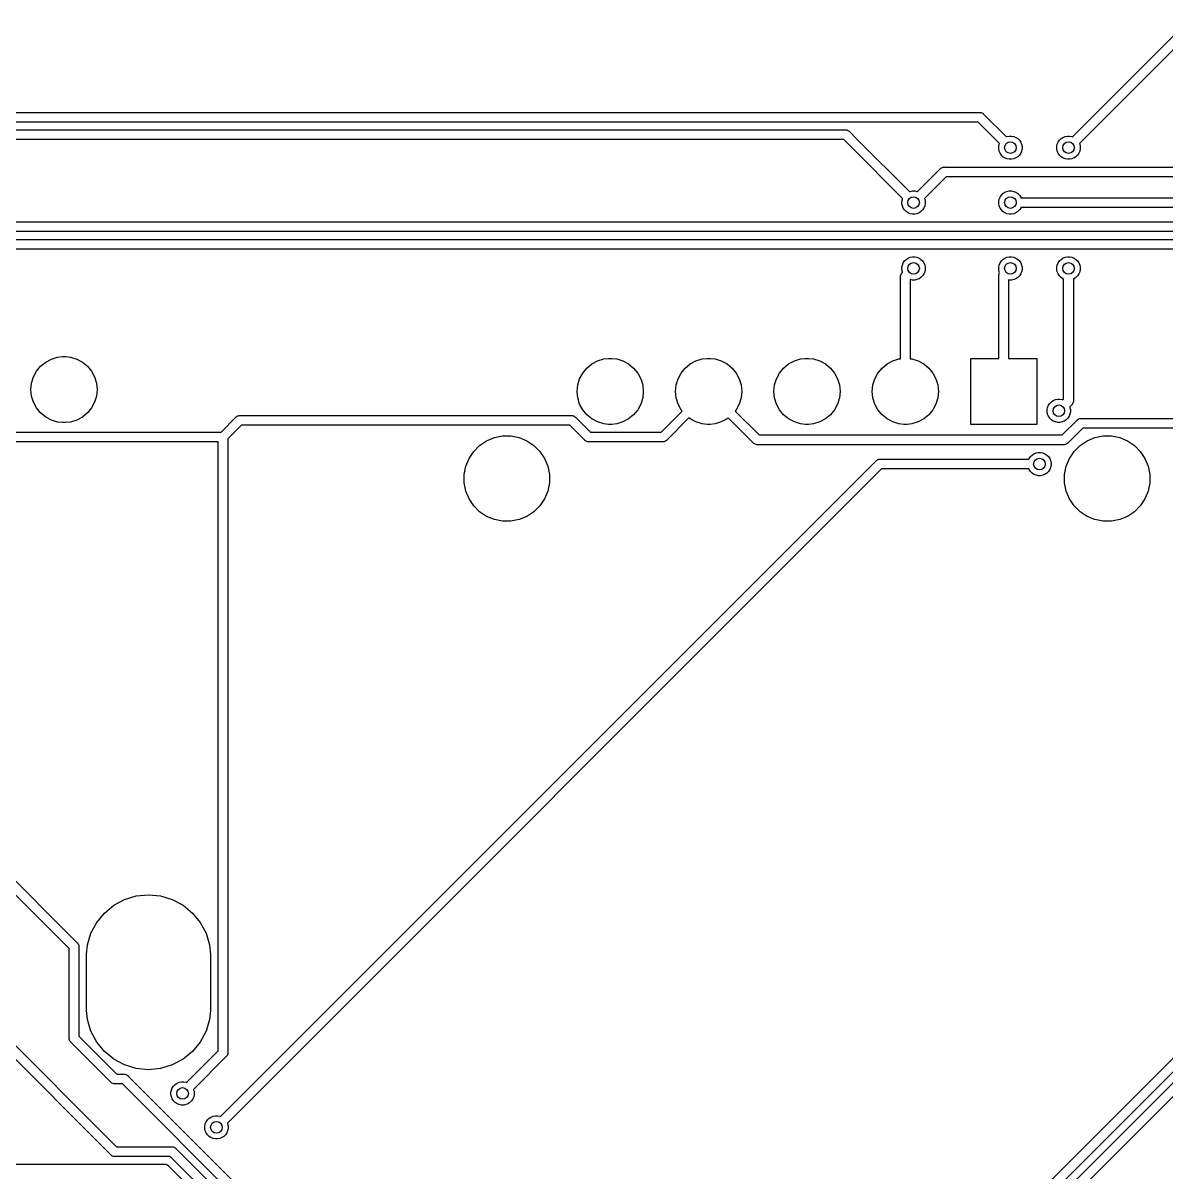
# Model space of a CAD drawing. Extents: x 0.8 to 4.31, y -4.31 to -0.81.
# Drawn here: x 1.762 to 2.924, y -1.975 to -0.807 of the extents above; entities that cross this region are included whole.
import ezdxf

# ---------------------------------------------------------------- set-up
doc = ezdxf.new("R2010")
doc.units = 0
doc.header["$MEASUREMENT"] = 0
doc.layers.add('BLACK', color=7, linetype='CONTINUOUS')

msp = doc.modelspace()

# ---------------------------------------------------------------- linework, layer by layer
at = {"layer": 'BLACK', "linetype": 'CONTINUOUS'}
for p, q in [((2.82892, -0.92231), (2.9445, -0.80673)), ((2.95019, -0.814961), (2.83588, -0.92927)), ((1.39161, -0.897638), (2.73468, -0.897638)), ((2.73468, -0.897638), (2.73492, -0.897614)), ((2.73492, -0.897614), (2.73516, -0.897638)), ((2.73516, -0.897638), (2.73516, -0.897638)), ((2.73516, -0.897638), (2.73588, -0.897709)), ((2.73588, -0.897709), (2.73681, -0.89799)), ((2.73681, -0.89799), (2.73767, -0.898447)), ((2.73767, -0.898447), (2.73842, -0.899062)), ((2.73842, -0.899062), (2.73857, -0.89925)), ((2.73857, -0.89925), (2.76163, -0.92231)), ((2.73288, -0.90748), (1.38981, -0.90748)), ((2.75467, -0.92927), (2.73288, -0.90748)), ((1.23655, -0.915355), (2.59818, -0.915355)), ((2.59818, -0.915355), (2.59843, -0.915331)), ((2.59843, -0.915331), (2.59867, -0.915355)), ((2.59867, -0.915355), (2.59867, -0.915355)), ((2.59867, -0.915355), (2.59939, -0.915426)), ((2.59939, -0.915426), (2.60032, -0.915707)), ((2.60032, -0.915707), (2.60117, -0.916164)), ((2.60117, -0.916164), (2.60192, -0.916779)), ((2.60192, -0.916779), (2.60208, -0.916967)), ((2.60208, -0.916967), (2.61015, -0.925037)), ((2.76163, -0.92231), (2.7623, -0.922031)), ((2.7623, -0.922031), (2.76458, -0.921577)), ((2.76458, -0.921577), (2.76691, -0.921577)), ((2.76691, -0.921577), (2.76919, -0.922031)), ((2.76919, -0.922031), (2.77134, -0.922921)), ((2.77134, -0.922921), (2.77328, -0.924214)), ((2.81727, -0.924214), (2.81921, -0.922921)), ((2.81921, -0.922921), (2.82136, -0.922031)), ((2.82136, -0.922031), (2.82364, -0.921577)), ((2.82364, -0.921577), (2.82597, -0.921577)), ((2.82597, -0.921577), (2.82825, -0.922031)), ((2.82825, -0.922031), (2.82892, -0.92231)), ((2.59639, -0.925197), (1.22671, -0.925197)), ((2.60319, -0.931997), (2.59639, -0.925197)), ((2.65624, -0.985055), (2.60319, -0.931997)), ((2.60319, -0.931997), (2.60319, -0.931997)), ((2.61015, -0.925037), (2.61015, -0.925038)), ((2.61015, -0.925038), (2.6632, -0.978095)), ((2.75394, -0.932225), (2.75439, -0.929943)), ((2.75394, -0.934551), (2.75394, -0.932225)), ((2.75439, -0.936833), (2.75394, -0.934551)), ((2.75439, -0.929943), (2.75467, -0.92927)), ((2.77328, -0.924214), (2.77492, -0.925859)), ((2.77492, -0.925859), (2.77621, -0.927794)), ((2.77621, -0.927794), (2.77711, -0.929943)), ((2.77711, -0.929943), (2.77756, -0.932225)), ((2.77756, -0.934551), (2.77711, -0.936833)), ((2.77756, -0.932225), (2.77756, -0.934551)), ((2.81299, -0.932225), (2.81345, -0.929943)), ((2.81299, -0.934551), (2.81299, -0.932225)), ((2.81345, -0.936833), (2.81299, -0.934551)), ((2.81345, -0.929943), (2.81434, -0.927794)), ((2.81434, -0.927794), (2.81563, -0.925859)), ((2.81563, -0.925859), (2.81727, -0.924214)), ((2.83588, -0.92927), (2.83616, -0.929943)), ((2.83616, -0.929943), (2.83661, -0.932225)), ((2.83661, -0.934551), (2.83616, -0.936833)), ((2.83661, -0.932225), (2.83661, -0.934551)), ((2.75528, -0.938983), (2.75439, -0.936833)), ((2.75657, -0.940917), (2.75528, -0.938983)), ((2.75822, -0.942562), (2.75657, -0.940917)), ((2.76015, -0.943855), (2.75822, -0.942562)), ((2.7623, -0.944745), (2.76015, -0.943855)), ((2.76458, -0.945199), (2.7623, -0.944745)), ((2.76691, -0.945199), (2.76458, -0.945199)), ((2.76919, -0.944745), (2.76691, -0.945199)), ((2.77134, -0.943855), (2.76919, -0.944745)), ((2.77328, -0.942562), (2.77134, -0.943855)), ((2.77492, -0.940917), (2.77328, -0.942562)), ((2.77621, -0.938983), (2.77492, -0.940917)), ((2.77711, -0.936833), (2.77621, -0.938983)), ((2.81434, -0.938983), (2.81345, -0.936833)), ((2.81563, -0.940917), (2.81434, -0.938983)), ((2.81727, -0.942562), (2.81563, -0.940917)), ((2.81921, -0.943855), (2.81727, -0.942562)), ((2.82136, -0.944745), (2.81921, -0.943855)), ((2.82364, -0.945199), (2.82136, -0.944745)), ((2.82597, -0.945199), (2.82364, -0.945199)), ((2.82825, -0.944745), (2.82597, -0.945199)), ((2.8304, -0.943855), (2.82825, -0.944745)), ((2.83233, -0.942562), (2.8304, -0.943855)), ((2.83398, -0.940917), (2.83233, -0.942562)), ((2.83527, -0.938983), (2.83398, -0.940917)), ((2.83616, -0.936833), (2.83527, -0.938983)), ((2.67144, -0.978095), (2.69485, -0.954685)), ((2.69485, -0.954685), (2.69501, -0.954498)), ((2.69501, -0.954498), (2.69519, -0.954344)), ((2.69519, -0.954344), (2.69575, -0.953883)), ((2.69519, -0.954344), (2.69519, -0.954344)), ((2.69575, -0.953883), (2.69661, -0.953426)), ((2.69661, -0.953426), (2.69662, -0.953423)), ((2.69662, -0.953423), (2.69754, -0.953144)), ((2.69754, -0.953144), (2.69826, -0.953073)), ((2.69826, -0.953073), (2.6985, -0.953049)), ((2.69826, -0.953073), (2.69826, -0.953073)), ((2.6985, -0.953049), (2.69874, -0.953073)), ((2.69874, -0.953073), (3.4646, -0.953073)), ((2.70054, -0.962916), (2.6784, -0.985055)), ((3.4646, -0.962916), (2.70054, -0.962916)), ((2.6632, -0.978095), (2.66388, -0.977816)), ((2.66388, -0.977816), (2.66616, -0.977362)), ((2.66616, -0.977362), (2.66849, -0.977362)), ((2.66849, -0.977362), (2.67077, -0.977816)), ((2.67077, -0.977816), (2.67144, -0.978095)), ((2.75657, -0.981644), (2.75822, -0.979999)), ((2.75822, -0.979999), (2.76015, -0.978706)), ((2.76015, -0.978706), (2.7623, -0.977816)), ((2.7623, -0.977816), (2.76458, -0.977362)), ((2.76458, -0.977362), (2.76691, -0.977362)), ((2.76691, -0.977362), (2.76919, -0.977816)), ((2.76919, -0.977816), (2.77134, -0.978706)), ((2.77134, -0.978706), (2.77328, -0.979999)), ((2.77328, -0.979999), (2.77492, -0.981644)), ((2.65551, -0.98801), (2.65597, -0.985728)), ((2.65551, -0.990336), (2.65551, -0.98801)), ((2.65597, -0.992618), (2.65551, -0.990336)), ((2.65597, -0.985728), (2.65624, -0.985055)), ((2.65686, -0.994768), (2.65597, -0.992618)), ((2.67868, -0.992618), (2.67779, -0.994768)), ((2.6784, -0.985055), (2.67868, -0.985728)), ((2.67868, -0.985728), (2.67913, -0.98801)), ((2.67913, -0.990336), (2.67868, -0.992618)), ((2.67913, -0.98801), (2.67913, -0.990336)), ((2.75394, -0.98801), (2.75439, -0.985728)), ((2.75394, -0.990336), (2.75394, -0.98801)), ((2.75439, -0.992618), (2.75394, -0.990336)), ((2.75439, -0.985728), (2.75528, -0.983579)), ((2.75528, -0.994768), (2.75439, -0.992618)), ((2.75528, -0.983579), (2.75657, -0.981644)), ((2.77492, -0.981644), (2.77621, -0.983579)), ((2.77621, -0.983579), (2.77649, -0.984252)), ((2.77649, -0.984252), (3.44136, -0.984252)), ((2.65815, -0.996702), (2.65686, -0.994768)), ((2.65979, -0.998347), (2.65815, -0.996702)), ((2.66173, -0.99964), (2.65979, -0.998347)), ((2.66388, -1.00053), (2.66173, -0.99964)), ((2.66616, -1.00098), (2.66388, -1.00053)), ((2.66849, -1.00098), (2.66616, -1.00098)), ((2.67077, -1.00053), (2.66849, -1.00098)), ((2.67292, -0.99964), (2.67077, -1.00053)), ((2.67485, -0.998347), (2.67292, -0.99964)), ((2.6765, -0.996702), (2.67485, -0.998347)), ((2.67779, -0.994768), (2.6765, -0.996702)), ((2.75657, -0.996702), (2.75528, -0.994768)), ((2.75822, -0.998347), (2.75657, -0.996702)), ((2.76015, -0.99964), (2.75822, -0.998347)), ((2.7623, -1.00053), (2.76015, -0.99964)), ((2.76458, -1.00098), (2.7623, -1.00053)), ((2.76691, -1.00098), (2.76458, -1.00098)), ((2.76919, -1.00053), (2.76691, -1.00098)), ((2.77134, -0.99964), (2.76919, -1.00053)), ((2.77328, -0.998347), (2.77134, -0.99964)), ((2.77492, -0.996702), (2.77328, -0.998347)), ((2.77621, -0.994768), (2.77492, -0.996702)), ((2.77649, -0.994094), (2.77621, -0.994768)), ((3.44626, -0.994094), (2.77649, -0.994094)), ((1.16346, -1.00886), (3.2264, -1.00886)), ((3.2246, -1.0187), (1.16166, -1.0187)), ((1.17347, -1.02658), (3.21906, -1.02658)), ((3.21726, -1.03642), (1.17527, -1.03642)), ((2.65597, -1.05266), (2.65686, -1.05051)), ((2.65686, -1.05051), (2.65815, -1.04857)), ((2.65815, -1.04857), (2.65979, -1.04693)), ((2.65979, -1.04693), (2.66173, -1.04564)), ((2.66173, -1.04564), (2.66388, -1.04475)), ((2.66388, -1.04475), (2.66616, -1.04429)), ((2.66616, -1.04429), (2.66849, -1.04429)), ((2.66849, -1.04429), (2.67077, -1.04475)), ((2.67077, -1.04475), (2.67292, -1.04564)), ((2.67292, -1.04564), (2.67485, -1.04693)), ((2.67485, -1.04693), (2.6765, -1.04857)), ((2.6765, -1.04857), (2.67779, -1.05051)), ((2.67779, -1.05051), (2.67868, -1.05266)), ((2.75439, -1.05266), (2.75528, -1.05051)), ((2.75528, -1.05051), (2.75657, -1.04857)), ((2.75657, -1.04857), (2.75822, -1.04693)), ((2.75822, -1.04693), (2.76015, -1.04564)), ((2.76015, -1.04564), (2.7623, -1.04475)), ((2.7623, -1.04475), (2.76458, -1.04429)), ((2.76458, -1.04429), (2.76691, -1.04429)), ((2.76691, -1.04429), (2.76919, -1.04475)), ((2.76919, -1.04475), (2.77134, -1.04564)), ((2.77134, -1.04564), (2.77328, -1.04693)), ((2.77328, -1.04693), (2.77492, -1.04857)), ((2.77492, -1.04857), (2.77621, -1.05051)), ((2.77621, -1.05051), (2.77711, -1.05266)), ((2.81345, -1.05266), (2.81434, -1.05051)), ((2.81434, -1.05051), (2.81563, -1.04857)), ((2.81563, -1.04857), (2.81727, -1.04693)), ((2.81727, -1.04693), (2.81921, -1.04564)), ((2.81921, -1.04564), (2.82136, -1.04475)), ((2.82136, -1.04475), (2.82364, -1.04429)), ((2.82364, -1.04429), (2.82597, -1.04429)), ((2.82597, -1.04429), (2.82825, -1.04475)), ((2.82825, -1.04475), (2.8304, -1.04564)), ((2.8304, -1.04564), (2.83233, -1.04693)), ((2.83233, -1.04693), (2.83398, -1.04857)), ((2.83398, -1.04857), (2.83527, -1.05051)), ((2.83527, -1.05051), (2.83616, -1.05266)), ((2.65411, -1.06437), (2.65421, -1.06341)), ((2.65421, -1.06341), (2.65449, -1.06248)), ((2.65449, -1.06248), (2.65494, -1.06162)), ((2.65494, -1.06162), (2.6554, -1.06106)), ((2.6554, -1.06106), (2.65556, -1.06087)), ((2.6554, -1.06106), (2.6554, -1.06106)), ((2.65551, -1.05494), (2.65597, -1.05266)), ((2.65551, -1.05727), (2.65551, -1.05494)), ((2.65597, -1.05955), (2.65551, -1.05727)), ((2.65556, -1.06087), (2.65575, -1.06072)), ((2.65575, -1.06072), (2.65624, -1.06022)), ((2.65624, -1.06022), (2.65597, -1.05955)), ((2.67779, -1.0617), (2.6765, -1.06363)), ((2.67868, -1.05955), (2.67779, -1.0617)), ((2.67868, -1.05266), (2.67913, -1.05494)), ((2.67913, -1.05727), (2.67868, -1.05955)), ((2.67913, -1.05494), (2.67913, -1.05727)), ((2.75394, -1.05494), (2.75439, -1.05266)), ((2.75394, -1.05727), (2.75394, -1.05494)), ((2.75439, -1.05955), (2.75394, -1.05727)), ((2.75411, -1.0628), (2.75421, -1.06183)), ((2.75413, -1.06304), (2.75411, -1.0628)), ((2.75413, -1.14764), (2.75413, -1.06304)), ((2.75421, -1.06183), (2.75449, -1.0609)), ((2.75475, -1.06041), (2.75439, -1.05955)), ((2.75449, -1.0609), (2.75475, -1.06041)), ((2.77621, -1.0617), (2.77492, -1.06363)), ((2.77711, -1.05955), (2.77621, -1.0617)), ((2.77711, -1.05266), (2.77756, -1.05494)), ((2.77756, -1.05727), (2.77711, -1.05955)), ((2.77756, -1.05494), (2.77756, -1.05727)), ((2.81299, -1.05494), (2.81345, -1.05266)), ((2.81299, -1.05727), (2.81299, -1.05494)), ((2.81345, -1.05955), (2.81299, -1.05727)), ((2.81434, -1.0617), (2.81345, -1.05955)), ((2.81563, -1.06363), (2.81434, -1.0617)), ((2.83527, -1.0617), (2.83398, -1.06363)), ((2.83616, -1.05955), (2.83527, -1.0617)), ((2.83616, -1.05266), (2.83661, -1.05494)), ((2.83661, -1.05727), (2.83616, -1.05955)), ((2.83661, -1.05494), (2.83661, -1.05727)), ((2.65413, -1.06461), (2.65411, -1.06437)), ((2.65413, -1.14796), (2.65413, -1.06461)), ((2.66616, -1.06791), (2.66398, -1.06748)), ((2.66398, -1.06748), (2.66398, -1.14796)), ((2.66849, -1.06791), (2.66616, -1.06791)), ((2.67077, -1.06746), (2.66849, -1.06791)), ((2.67292, -1.06657), (2.67077, -1.06746)), ((2.67485, -1.06528), (2.67292, -1.06657)), ((2.6765, -1.06363), (2.67485, -1.06528)), ((2.76458, -1.06791), (2.76398, -1.06779)), ((2.76398, -1.06779), (2.76398, -1.14764)), ((2.76691, -1.06791), (2.76458, -1.06791)), ((2.76919, -1.06746), (2.76691, -1.06791)), ((2.77134, -1.06657), (2.76919, -1.06746)), ((2.77328, -1.06528), (2.77134, -1.06657)), ((2.77492, -1.06363), (2.77328, -1.06528)), ((2.81727, -1.06528), (2.81563, -1.06363)), ((2.81921, -1.06657), (2.81727, -1.06528)), ((2.81988, -1.06685), (2.81921, -1.06657)), ((2.81988, -1.18891), (2.81988, -1.06685)), ((2.8304, -1.06657), (2.82972, -1.06685)), ((2.82972, -1.06685), (2.82972, -1.1907)), ((2.83233, -1.06528), (2.8304, -1.06657)), ((2.83398, -1.06363), (2.83233, -1.06528)), ((1.77601, -1.16055), (1.78019, -1.15546)), ((1.78019, -1.15546), (1.78529, -1.15128)), ((1.78529, -1.15128), (1.7911, -1.14817)), ((1.7911, -1.14817), (1.79741, -1.14626)), ((1.79741, -1.14626), (1.80232, -1.14577)), ((1.80232, -1.14577), (1.80561, -1.14577)), ((1.80561, -1.14577), (1.81053, -1.14626)), ((1.81053, -1.14626), (1.81684, -1.14817)), ((1.81684, -1.14817), (1.82265, -1.15128)), ((1.82265, -1.15128), (1.82775, -1.15546)), ((1.82775, -1.15546), (1.83193, -1.16055)), ((2.33528, -1.15732), (2.34037, -1.15314)), ((2.34037, -1.15314), (2.34619, -1.15004)), ((2.34619, -1.15004), (2.35249, -1.14812)), ((2.35249, -1.14812), (2.35741, -1.14764)), ((2.35741, -1.14764), (2.3607, -1.14764)), ((2.3607, -1.14764), (2.36562, -1.14812)), ((2.36562, -1.14812), (2.37192, -1.15004)), ((2.37192, -1.15004), (2.37774, -1.15314)), ((2.37774, -1.15314), (2.38283, -1.15732)), ((2.43528, -1.15732), (2.44037, -1.15314)), ((2.44037, -1.15314), (2.44619, -1.15004)), ((2.44619, -1.15004), (2.45249, -1.14812)), ((2.45249, -1.14812), (2.45741, -1.14764)), ((2.45741, -1.14764), (2.4607, -1.14764)), ((2.4607, -1.14764), (2.46562, -1.14812)), ((2.46562, -1.14812), (2.47192, -1.15004)), ((2.47192, -1.15004), (2.47774, -1.15314)), ((2.47774, -1.15314), (2.48283, -1.15732)), ((2.53528, -1.15732), (2.54037, -1.15314)), ((2.54037, -1.15314), (2.54619, -1.15004)), ((2.54619, -1.15004), (2.55249, -1.14812)), ((2.55249, -1.14812), (2.55741, -1.14764)), ((2.55741, -1.14764), (2.5607, -1.14764)), ((2.5607, -1.14764), (2.56562, -1.14812)), ((2.56562, -1.14812), (2.57192, -1.15004)), ((2.57192, -1.15004), (2.57774, -1.15314)), ((2.57774, -1.15314), (2.58283, -1.15732)), ((2.63528, -1.15732), (2.64037, -1.15314)), ((2.64037, -1.15314), (2.64619, -1.15004)), ((2.64619, -1.15004), (2.65249, -1.14812)), ((2.65249, -1.14812), (2.65413, -1.14796)), ((2.66398, -1.14796), (2.66562, -1.14812)), ((2.66562, -1.14812), (2.67192, -1.15004)), ((2.67192, -1.15004), (2.67774, -1.15314)), ((2.67774, -1.15314), (2.68283, -1.15732)), ((2.72559, -1.21457), (2.72559, -1.14764)), ((2.72559, -1.14764), (2.75413, -1.14764)), ((2.76398, -1.14764), (2.79252, -1.14764)), ((2.79252, -1.14764), (2.79252, -1.21457)), ((1.77099, -1.17268), (1.7729, -1.16637)), ((1.7729, -1.16637), (1.77601, -1.16055)), ((1.83193, -1.16055), (1.83504, -1.16637)), ((1.83504, -1.16637), (1.83695, -1.17268)), ((2.32607, -1.17454), (2.32799, -1.16823)), ((2.32799, -1.16823), (2.3311, -1.16242)), ((2.3311, -1.16242), (2.33528, -1.15732)), ((2.38283, -1.15732), (2.38701, -1.16242)), ((2.38701, -1.16242), (2.39012, -1.16823)), ((2.39012, -1.16823), (2.39204, -1.17454)), ((2.42607, -1.17454), (2.42799, -1.16823)), ((2.42799, -1.16823), (2.4311, -1.16242)), ((2.4311, -1.16242), (2.43528, -1.15732)), ((2.48283, -1.15732), (2.48701, -1.16242)), ((2.48701, -1.16242), (2.49012, -1.16823)), ((2.49012, -1.16823), (2.49204, -1.17454)), ((2.52607, -1.17454), (2.52799, -1.16823)), ((2.52799, -1.16823), (2.5311, -1.16242)), ((2.5311, -1.16242), (2.53528, -1.15732)), ((2.58283, -1.15732), (2.58701, -1.16242)), ((2.58701, -1.16242), (2.59012, -1.16823)), ((2.59012, -1.16823), (2.59204, -1.17454)), ((2.62607, -1.17454), (2.62799, -1.16823)), ((2.62799, -1.16823), (2.6311, -1.16242)), ((2.6311, -1.16242), (2.63528, -1.15732)), ((2.68283, -1.15732), (2.68701, -1.16242)), ((2.68701, -1.16242), (2.69012, -1.16823)), ((2.69012, -1.16823), (2.69204, -1.17454)), ((1.77034, -1.17924), (1.77099, -1.17268)), ((1.77099, -1.1858), (1.77034, -1.17924)), ((1.83695, -1.17268), (1.83759, -1.17924)), ((1.83759, -1.17924), (1.83695, -1.1858)), ((2.32543, -1.1811), (2.32607, -1.17454)), ((2.39204, -1.17454), (2.39268, -1.1811)), ((2.42543, -1.1811), (2.42607, -1.17454)), ((2.49204, -1.17454), (2.49268, -1.1811)), ((2.52543, -1.1811), (2.52607, -1.17454)), ((2.59204, -1.17454), (2.59268, -1.1811)), ((2.62543, -1.1811), (2.62607, -1.17454)), ((2.69204, -1.17454), (2.69268, -1.1811)), ((1.7729, -1.1921), (1.77099, -1.1858)), ((1.83695, -1.1858), (1.83504, -1.1921)), ((2.32607, -1.18766), (2.32543, -1.1811)), ((2.32799, -1.19397), (2.32607, -1.18766)), ((2.39204, -1.18766), (2.39012, -1.19397)), ((2.39268, -1.1811), (2.39204, -1.18766)), ((2.42607, -1.18766), (2.42543, -1.1811)), ((2.42799, -1.19397), (2.42607, -1.18766)), ((2.49204, -1.18766), (2.49012, -1.19397)), ((2.49268, -1.1811), (2.49204, -1.18766)), ((2.52607, -1.18766), (2.52543, -1.1811)), ((2.52799, -1.19397), (2.52607, -1.18766)), ((2.59204, -1.18766), (2.59012, -1.19397)), ((2.59268, -1.1811), (2.59204, -1.18766)), ((2.62607, -1.18766), (2.62543, -1.1811)), ((2.62799, -1.19397), (2.62607, -1.18766)), ((2.69204, -1.18766), (2.69012, -1.19397)), ((2.69268, -1.1811), (2.69204, -1.18766)), ((2.80579, -1.19326), (2.80743, -1.19161)), ((2.80743, -1.19161), (2.80937, -1.19032)), ((2.80937, -1.19032), (2.81152, -1.18943)), ((2.81152, -1.18943), (2.8138, -1.18898)), ((2.8138, -1.18898), (2.81612, -1.18898)), ((2.81612, -1.18898), (2.81841, -1.18943)), ((2.81841, -1.18943), (2.81908, -1.18971)), ((2.81908, -1.18971), (2.81988, -1.18891)), ((2.82965, -1.19191), (2.82937, -1.19284)), ((2.82972, -1.19119), (2.82965, -1.19191)), ((2.82972, -1.1907), (2.82975, -1.19094)), ((2.82975, -1.19094), (2.82972, -1.19119)), ((2.82972, -1.19119), (2.82972, -1.19119)), ((1.77601, -1.19792), (1.7729, -1.1921)), ((1.78019, -1.20301), (1.77601, -1.19792)), ((1.78529, -1.2072), (1.78019, -1.20301)), ((1.82775, -1.20301), (1.82265, -1.2072)), ((1.83193, -1.19792), (1.82775, -1.20301)), ((1.83504, -1.1921), (1.83193, -1.19792)), ((2.3311, -1.19978), (2.32799, -1.19397)), ((2.33528, -1.20488), (2.3311, -1.19978)), ((2.38701, -1.19978), (2.38283, -1.20488)), ((2.39012, -1.19397), (2.38701, -1.19978)), ((2.41076, -1.22244), (2.43214, -1.20106)), ((2.4311, -1.19978), (2.42799, -1.19397)), ((2.43214, -1.20106), (2.4311, -1.19978)), ((2.48701, -1.19978), (2.48597, -1.20106)), ((2.48597, -1.20106), (2.51031, -1.22539)), ((2.49012, -1.19397), (2.48701, -1.19978)), ((2.5311, -1.19978), (2.52799, -1.19397)), ((2.53528, -1.20488), (2.5311, -1.19978)), ((2.58701, -1.19978), (2.58283, -1.20488)), ((2.59012, -1.19397), (2.58701, -1.19978)), ((2.6311, -1.19978), (2.62799, -1.19397)), ((2.63528, -1.20488), (2.6311, -1.19978)), ((2.68701, -1.19978), (2.68283, -1.20488)), ((2.69012, -1.19397), (2.68701, -1.19978)), ((2.80315, -1.19962), (2.8036, -1.19734)), ((2.80315, -1.20195), (2.80315, -1.19962)), ((2.8036, -1.20423), (2.80315, -1.20195)), ((2.8036, -1.19734), (2.80449, -1.19519)), ((2.80449, -1.19519), (2.80579, -1.19326)), ((2.82811, -1.1946), (2.82604, -1.19667)), ((2.82604, -1.19667), (2.82632, -1.19734)), ((2.82632, -1.19734), (2.82677, -1.19962)), ((2.82677, -1.20195), (2.82632, -1.20423)), ((2.82677, -1.19962), (2.82677, -1.20195)), ((2.8283, -1.19444), (2.82811, -1.1946)), ((2.82845, -1.19425), (2.8283, -1.19444)), ((2.82891, -1.19369), (2.82845, -1.19425)), ((2.82845, -1.19425), (2.82845, -1.19425)), ((2.82894, -1.19365), (2.82891, -1.19369)), ((2.82937, -1.19284), (2.82894, -1.19365)), ((1.7911, -1.2103), (1.78529, -1.2072)), ((1.79741, -1.21222), (1.7911, -1.2103)), ((1.80232, -1.2127), (1.79741, -1.21222)), ((1.80561, -1.2127), (1.80232, -1.2127)), ((1.81053, -1.21222), (1.80561, -1.2127)), ((1.81684, -1.2103), (1.81053, -1.21222)), ((1.82265, -1.2072), (1.81684, -1.2103)), ((1.96351, -1.22244), (1.97863, -1.20732)), ((1.97863, -1.20732), (1.97879, -1.20713)), ((1.97879, -1.20713), (1.97897, -1.20698)), ((1.97897, -1.20698), (1.97954, -1.20652)), ((1.97897, -1.20698), (1.97897, -1.20698)), ((1.97954, -1.20652), (1.98039, -1.20606)), ((1.98039, -1.20606), (1.98132, -1.20578)), ((1.98132, -1.20578), (1.98204, -1.20571)), ((1.98204, -1.20571), (1.98228, -1.20568)), ((1.98204, -1.20571), (1.98204, -1.20571)), ((1.98228, -1.20568), (1.98252, -1.20571)), ((1.98252, -1.20571), (2.31988, -1.20571)), ((2.31988, -1.20571), (2.32012, -1.20568)), ((2.32012, -1.20568), (2.32036, -1.20571)), ((2.32036, -1.20571), (2.32036, -1.20571)), ((2.32036, -1.20571), (2.32108, -1.20578)), ((2.32108, -1.20578), (2.32201, -1.20606)), ((2.32201, -1.20606), (2.32287, -1.20652)), ((2.32287, -1.20652), (2.32361, -1.20713)), ((2.32361, -1.20713), (2.32377, -1.20732)), ((2.32377, -1.20732), (2.33889, -1.22244)), ((2.34037, -1.20906), (2.33528, -1.20488)), ((2.34619, -1.21217), (2.34037, -1.20906)), ((2.35249, -1.21408), (2.34619, -1.21217)), ((2.35741, -1.21457), (2.35249, -1.21408)), ((2.3607, -1.21457), (2.35741, -1.21457)), ((2.36562, -1.21408), (2.3607, -1.21457)), ((2.37192, -1.21217), (2.36562, -1.21408)), ((2.37774, -1.20906), (2.37192, -1.21217)), ((2.38283, -1.20488), (2.37774, -1.20906)), ((2.4391, -1.20802), (2.41645, -1.23067)), ((2.44037, -1.20906), (2.4391, -1.20802)), ((2.44619, -1.21217), (2.44037, -1.20906)), ((2.45249, -1.21408), (2.44619, -1.21217)), ((2.45741, -1.21457), (2.45249, -1.21408)), ((2.4607, -1.21457), (2.45741, -1.21457)), ((2.46562, -1.21408), (2.4607, -1.21457)), ((2.47192, -1.21217), (2.46562, -1.21408)), ((2.47774, -1.20906), (2.47192, -1.21217)), ((2.47901, -1.20802), (2.47774, -1.20906)), ((2.50462, -1.23362), (2.47901, -1.20802)), ((2.54037, -1.20906), (2.53528, -1.20488)), ((2.54619, -1.21217), (2.54037, -1.20906)), ((2.55249, -1.21408), (2.54619, -1.21217)), ((2.55741, -1.21457), (2.55249, -1.21408)), ((2.5607, -1.21457), (2.55741, -1.21457)), ((2.56562, -1.21408), (2.5607, -1.21457)), ((2.57192, -1.21217), (2.56562, -1.21408)), ((2.57774, -1.20906), (2.57192, -1.21217)), ((2.58283, -1.20488), (2.57774, -1.20906)), ((2.64037, -1.20906), (2.63528, -1.20488)), ((2.64619, -1.21217), (2.64037, -1.20906)), ((2.65249, -1.21408), (2.64619, -1.21217)), ((2.65741, -1.21457), (2.65249, -1.21408)), ((2.6607, -1.21457), (2.65741, -1.21457)), ((2.66562, -1.21408), (2.6607, -1.21457)), ((2.67192, -1.21217), (2.66562, -1.21408)), ((2.67774, -1.20906), (2.67192, -1.21217)), ((2.68283, -1.20488), (2.67774, -1.20906)), ((2.79252, -1.21457), (2.72559, -1.21457)), ((2.80449, -1.20638), (2.8036, -1.20423)), ((2.80579, -1.20832), (2.80449, -1.20638)), ((2.80743, -1.20996), (2.80579, -1.20832)), ((2.80937, -1.21125), (2.80743, -1.20996)), ((2.81152, -1.21214), (2.80937, -1.21125)), ((2.8138, -1.2126), (2.81152, -1.21214)), ((2.81612, -1.2126), (2.8138, -1.2126)), ((2.81841, -1.21214), (2.81612, -1.2126)), ((2.82056, -1.21125), (2.81841, -1.21214)), ((2.81847, -1.22539), (2.83359, -1.21027)), ((2.82249, -1.20996), (2.82056, -1.21125)), ((2.82413, -1.20832), (2.82249, -1.20996)), ((2.82543, -1.20638), (2.82413, -1.20832)), ((2.82632, -1.20423), (2.82543, -1.20638)), ((2.83359, -1.21027), (2.83375, -1.21009)), ((2.83375, -1.21009), (2.83393, -1.20993)), ((2.83393, -1.20993), (2.8345, -1.20947)), ((2.83393, -1.20993), (2.83393, -1.20993)), ((2.8345, -1.20947), (2.83535, -1.20901)), ((2.83535, -1.20901), (2.83547, -1.20898)), ((2.83547, -1.20898), (2.83628, -1.20873)), ((2.83628, -1.20873), (2.837, -1.20866)), ((2.837, -1.20866), (2.83724, -1.20864)), ((2.837, -1.20866), (2.837, -1.20866)), ((2.83724, -1.20864), (2.83749, -1.20866)), ((2.83749, -1.20866), (3.28125, -1.20866)), ((1.75413, -1.22244), (1.96351, -1.22244)), ((1.98432, -1.21555), (1.97047, -1.2294)), ((2.31808, -1.21555), (1.98432, -1.21555)), ((2.2413, -1.22804), (2.24967, -1.22638)), ((2.24967, -1.22638), (2.2582, -1.22638)), ((2.2582, -1.22638), (2.26657, -1.22804)), ((2.3332, -1.23067), (2.31808, -1.21555)), ((2.33889, -1.22244), (2.41076, -1.22244)), ((2.51031, -1.22539), (2.81847, -1.22539)), ((2.83928, -1.2185), (2.82416, -1.23362)), ((3.27946, -1.2185), (2.83928, -1.2185)), ((2.85154, -1.22804), (2.85991, -1.22638)), ((2.85991, -1.22638), (2.86844, -1.22638)), ((2.86844, -1.22638), (2.87681, -1.22804)), ((1.96063, -1.23228), (1.75234, -1.23228)), ((1.96063, -1.85131), (1.96063, -1.23228)), ((1.97047, -1.2294), (1.97047, -1.85311)), ((2.2203, -1.24208), (2.22633, -1.23605)), ((2.22633, -1.23605), (2.23342, -1.23131)), ((2.23342, -1.23131), (2.2413, -1.22804)), ((2.26657, -1.22804), (2.27445, -1.23131)), ((2.27445, -1.23131), (2.28154, -1.23605)), ((2.28154, -1.23605), (2.28758, -1.24208)), ((2.33335, -1.23086), (2.3332, -1.23067)), ((2.33354, -1.23101), (2.33335, -1.23086)), ((2.3341, -1.23147), (2.33354, -1.23101)), ((2.33354, -1.23101), (2.33354, -1.23101)), ((2.33484, -1.23187), (2.3341, -1.23147)), ((2.33496, -1.23193), (2.33484, -1.23187)), ((2.33589, -1.23221), (2.33496, -1.23193)), ((2.33661, -1.23228), (2.33589, -1.23221)), ((2.33685, -1.23231), (2.33661, -1.23228)), ((2.33661, -1.23228), (2.33661, -1.23228)), ((2.33709, -1.23228), (2.33685, -1.23231)), ((2.41255, -1.23228), (2.33709, -1.23228)), ((2.4128, -1.23231), (2.41255, -1.23228)), ((2.41304, -1.23228), (2.4128, -1.23231)), ((2.41376, -1.23221), (2.41304, -1.23228)), ((2.41304, -1.23228), (2.41304, -1.23228)), ((2.41469, -1.23193), (2.41376, -1.23221)), ((2.41554, -1.23147), (2.41469, -1.23193)), ((2.41629, -1.23086), (2.41554, -1.23147)), ((2.41645, -1.23067), (2.41629, -1.23086)), ((2.50477, -1.23381), (2.50462, -1.23362)), ((2.50496, -1.23397), (2.50477, -1.23381)), ((2.50552, -1.23443), (2.50496, -1.23397)), ((2.50638, -1.23488), (2.50552, -1.23443)), ((2.5073, -1.23517), (2.50638, -1.23488)), ((2.50803, -1.23524), (2.5073, -1.23517)), ((2.50827, -1.23526), (2.50803, -1.23524)), ((2.50803, -1.23524), (2.50803, -1.23524)), ((2.50851, -1.23524), (2.50827, -1.23526)), ((2.82027, -1.23524), (2.50851, -1.23524)), ((2.82051, -1.23526), (2.82027, -1.23524)), ((2.82075, -1.23524), (2.82051, -1.23526)), ((2.82148, -1.23517), (2.82075, -1.23524)), ((2.82075, -1.23524), (2.82075, -1.23524)), ((2.8224, -1.23488), (2.82148, -1.23517)), ((2.82326, -1.23443), (2.8224, -1.23488)), ((2.82401, -1.23381), (2.82326, -1.23443)), ((2.82416, -1.23362), (2.82401, -1.23381)), ((2.83053, -1.24208), (2.83657, -1.23605)), ((2.83657, -1.23605), (2.84366, -1.23131)), ((2.84366, -1.23131), (2.85154, -1.22804)), ((2.87681, -1.22804), (2.88469, -1.23131)), ((2.88469, -1.23131), (2.89178, -1.23605)), ((2.89178, -1.23605), (2.89781, -1.24208)), ((2.21229, -1.25705), (2.21556, -1.24917)), ((2.21556, -1.24917), (2.2203, -1.24208)), ((2.28758, -1.24208), (2.29232, -1.24917)), ((2.29232, -1.24917), (2.29558, -1.25705)), ((2.63013, -1.25081), (2.63098, -1.25035)), ((2.63098, -1.25035), (2.63191, -1.25007)), ((2.63191, -1.25007), (2.63263, -1.25)), ((2.63263, -1.25), (2.63287, -1.24998)), ((2.63263, -1.25), (2.63263, -1.25)), ((2.63287, -1.24998), (2.63312, -1.25)), ((2.63312, -1.25), (2.78453, -1.25)), ((2.78453, -1.25), (2.78481, -1.24933)), ((2.78481, -1.24933), (2.7861, -1.24739)), ((2.7861, -1.24739), (2.78775, -1.24575)), ((2.78775, -1.24575), (2.78968, -1.24445)), ((2.78968, -1.24445), (2.79183, -1.24356)), ((2.79183, -1.24356), (2.79411, -1.24311)), ((2.79411, -1.24311), (2.79644, -1.24311)), ((2.79644, -1.24311), (2.79872, -1.24356)), ((2.79872, -1.24356), (2.80087, -1.24445)), ((2.80087, -1.24445), (2.8028, -1.24575)), ((2.8028, -1.24575), (2.80445, -1.24739)), ((2.80445, -1.24739), (2.80574, -1.24933)), ((2.80574, -1.24933), (2.80663, -1.25148)), ((2.82253, -1.25705), (2.82579, -1.24917)), ((2.82579, -1.24917), (2.83053, -1.24208)), ((2.89781, -1.24208), (2.90255, -1.24917)), ((2.90255, -1.24917), (2.90582, -1.25705)), ((1.96295, -1.91788), (2.62922, -1.25161)), ((2.63491, -1.25984), (1.96991, -1.92484)), ((2.21063, -1.26542), (2.21229, -1.25705)), ((2.29558, -1.25705), (2.29724, -1.26542)), ((2.62922, -1.25161), (2.62938, -1.25142)), ((2.62938, -1.25142), (2.62956, -1.25127)), ((2.62956, -1.25127), (2.63013, -1.25081)), ((2.62956, -1.25127), (2.62956, -1.25127)), ((2.63013, -1.25081), (2.63013, -1.25081)), ((2.63013, -1.25081), (2.63013, -1.25081)), ((2.78453, -1.25984), (2.63491, -1.25984)), ((2.78481, -1.26052), (2.78453, -1.25984)), ((2.7861, -1.26245), (2.78481, -1.26052)), ((2.80574, -1.26052), (2.80445, -1.26245)), ((2.80663, -1.25837), (2.80574, -1.26052)), ((2.80663, -1.25148), (2.80709, -1.25376)), ((2.80709, -1.25608), (2.80663, -1.25837)), ((2.80709, -1.25376), (2.80709, -1.25608)), ((2.82087, -1.26542), (2.82253, -1.25705)), ((2.90582, -1.25705), (2.90748, -1.26542)), ((2.21063, -1.27395), (2.21063, -1.26542)), ((2.29724, -1.26542), (2.29724, -1.27395)), ((2.78775, -1.2641), (2.7861, -1.26245)), ((2.78968, -1.26539), (2.78775, -1.2641)), ((2.79183, -1.26628), (2.78968, -1.26539)), ((2.79411, -1.26673), (2.79183, -1.26628)), ((2.79644, -1.26673), (2.79411, -1.26673)), ((2.79872, -1.26628), (2.79644, -1.26673)), ((2.80087, -1.26539), (2.79872, -1.26628)), ((2.8028, -1.2641), (2.80087, -1.26539)), ((2.80445, -1.26245), (2.8028, -1.2641)), ((2.82087, -1.27395), (2.82087, -1.26542)), ((2.90748, -1.26542), (2.90748, -1.27395)), ((2.21229, -1.28232), (2.21063, -1.27395)), ((2.21556, -1.2902), (2.21229, -1.28232)), ((2.29558, -1.28232), (2.29232, -1.2902)), ((2.29724, -1.27395), (2.29558, -1.28232)), ((2.82253, -1.28232), (2.82087, -1.27395)), ((2.82579, -1.2902), (2.82253, -1.28232)), ((2.90582, -1.28232), (2.90255, -1.2902)), ((2.90748, -1.27395), (2.90582, -1.28232)), ((2.2203, -1.29729), (2.21556, -1.2902)), ((2.29232, -1.2902), (2.28758, -1.29729)), ((2.83053, -1.29729), (2.82579, -1.2902)), ((2.90255, -1.2902), (2.89781, -1.29729)), ((2.22633, -1.30332), (2.2203, -1.29729)), ((2.23342, -1.30806), (2.22633, -1.30332)), ((2.2413, -1.31133), (2.23342, -1.30806)), ((2.27445, -1.30806), (2.26657, -1.31133)), ((2.28154, -1.30332), (2.27445, -1.30806)), ((2.28758, -1.29729), (2.28154, -1.30332)), ((2.83657, -1.30332), (2.83053, -1.29729)), ((2.84366, -1.30806), (2.83657, -1.30332)), ((2.85154, -1.31133), (2.84366, -1.30806)), ((2.88469, -1.30806), (2.87681, -1.31133)), ((2.89178, -1.30332), (2.88469, -1.30806)), ((2.89781, -1.29729), (2.89178, -1.30332)), ((2.24967, -1.31299), (2.2413, -1.31133)), ((2.2582, -1.31299), (2.24967, -1.31299)), ((2.26657, -1.31133), (2.2582, -1.31299)), ((2.85991, -1.31299), (2.85154, -1.31133)), ((2.86844, -1.31299), (2.85991, -1.31299)), ((2.87681, -1.31133), (2.86844, -1.31299)), ((1.50889, -1.43303), (1.81729, -1.74143)), ((2.49095, -2.29869), (3.35577, -1.43387)), ((1.80905, -1.74712), (1.50066, -1.43872)), ((3.36146, -1.4421), (2.49918, -2.30438)), ((2.52245, -2.29225), (3.35228, -1.46242)), ((3.35797, -1.47065), (2.53068, -2.29794)), ((1.86554, -1.69743), (1.87742, -1.69382)), ((1.87742, -1.69382), (1.88976, -1.69261)), ((1.88976, -1.69261), (1.90211, -1.69382)), ((1.90211, -1.69382), (1.91399, -1.69743)), ((1.84501, -1.71115), (1.8546, -1.70328)), ((1.8546, -1.70328), (1.86554, -1.69743)), ((1.91399, -1.69743), (1.92493, -1.70328)), ((1.92493, -1.70328), (1.93452, -1.71115)), ((1.83713, -1.72074), (1.84501, -1.71115)), ((1.93452, -1.71115), (1.94239, -1.72074)), ((1.83129, -1.73168), (1.83713, -1.72074)), ((1.94239, -1.72074), (1.94824, -1.73168)), ((1.82768, -1.74356), (1.83129, -1.73168)), ((1.94824, -1.73168), (1.95184, -1.74356)), ((1.80905, -1.83824), (1.80905, -1.74712)), ((1.81729, -1.74143), (1.81747, -1.74158)), ((1.81747, -1.74158), (1.81763, -1.74177)), ((1.81763, -1.74177), (1.81763, -1.74177)), ((1.81763, -1.74177), (1.81792, -1.74213)), ((1.81792, -1.74213), (1.81809, -1.74233)), ((1.81809, -1.74233), (1.81854, -1.74319)), ((1.81854, -1.74319), (1.81883, -1.74411)), ((1.81883, -1.74411), (1.8189, -1.74484)), ((1.8189, -1.74484), (1.8189, -1.74484)), ((1.8189, -1.74484), (1.81892, -1.74508)), ((1.81892, -1.74508), (1.8189, -1.74532)), ((1.8189, -1.74532), (1.8189, -1.83644)), ((1.82677, -1.75281), (1.82768, -1.74356)), ((1.82677, -1.81018), (1.82677, -1.75281)), ((1.95184, -1.74356), (1.95276, -1.75281)), ((1.95276, -1.75281), (1.95276, -1.81018)), ((1.71457, -1.80603), (1.85726, -1.94873)), ((1.82768, -1.81944), (1.82677, -1.81018)), ((1.95276, -1.81018), (1.95184, -1.81944)), ((1.85158, -1.95696), (1.70634, -1.81172)), ((1.83129, -1.83131), (1.82768, -1.81944)), ((1.95184, -1.81944), (1.94824, -1.83131)), ((1.83713, -1.84225), (1.83129, -1.83131)), ((1.94824, -1.83131), (1.94239, -1.84225)), ((1.80903, -1.83848), (1.80905, -1.83824)), ((1.80913, -1.83944), (1.80903, -1.83848)), ((1.80941, -1.84037), (1.80913, -1.83944)), ((1.80986, -1.84123), (1.80941, -1.84037)), ((1.81033, -1.84179), (1.80986, -1.84123)), ((1.81048, -1.84198), (1.81033, -1.84179)), ((1.81067, -1.84213), (1.81048, -1.84198)), ((1.85177, -1.88323), (1.81067, -1.84213)), ((1.8189, -1.83644), (1.85746, -1.875)), ((1.84501, -1.85184), (1.83713, -1.84225)), ((1.94239, -1.84225), (1.93452, -1.85184)), ((1.8546, -1.85972), (1.84501, -1.85184)), ((1.93452, -1.85184), (1.92493, -1.85972)), ((1.9285, -1.88344), (1.96063, -1.85131)), ((1.96886, -1.857), (1.93546, -1.8904)), ((1.96905, -1.85684), (1.96886, -1.857)), ((1.9692, -1.85666), (1.96905, -1.85684)), ((1.96966, -1.85609), (1.9692, -1.85666)), ((1.97012, -1.85524), (1.96966, -1.85609)), ((1.9704, -1.85431), (1.97012, -1.85524)), ((1.97012, -1.85524), (1.97012, -1.85524)), ((1.97047, -1.85359), (1.9704, -1.85431)), ((1.97047, -1.85311), (1.9705, -1.85335)), ((1.9705, -1.85335), (1.97047, -1.85359)), ((1.97047, -1.85359), (1.97047, -1.85359)), ((1.86554, -1.86557), (1.8546, -1.85972)), ((1.87742, -1.86917), (1.86554, -1.86557)), ((1.88976, -1.87038), (1.87742, -1.86917)), ((1.90211, -1.86917), (1.88976, -1.87038)), ((1.91399, -1.86557), (1.90211, -1.86917)), ((1.92493, -1.85972), (1.91399, -1.86557)), ((1.85746, -1.875), (1.86501, -1.875)), ((1.86501, -1.875), (1.86525, -1.87498)), ((1.86525, -1.87498), (1.86549, -1.875)), ((1.86549, -1.875), (1.86549, -1.875)), ((1.86549, -1.875), (1.86621, -1.87507)), ((1.86621, -1.87507), (1.86714, -1.87535)), ((1.86714, -1.87535), (1.868, -1.87581)), ((1.868, -1.87581), (1.86875, -1.87642)), ((1.86875, -1.87642), (1.8689, -1.87661)), ((1.8689, -1.87661), (2.32514, -2.33286)), ((1.85192, -1.88342), (1.85177, -1.88323)), ((1.85211, -1.88357), (1.85192, -1.88342)), ((1.85267, -1.88403), (1.85211, -1.88357)), ((1.85353, -1.88449), (1.85267, -1.88403)), ((1.85445, -1.88477), (1.85353, -1.88449)), ((1.85518, -1.88484), (1.85445, -1.88477)), ((1.85542, -1.88487), (1.85518, -1.88484)), ((1.85518, -1.88484), (1.85518, -1.88484)), ((1.85566, -1.88484), (1.85542, -1.88487)), ((1.86321, -1.88484), (1.85566, -1.88484)), ((2.31945, -2.34109), (1.86321, -1.88484)), ((1.91257, -1.89335), (1.91303, -1.89107)), ((1.91303, -1.89107), (1.91392, -1.88892)), ((1.91392, -1.88892), (1.91521, -1.88698)), ((1.91521, -1.88698), (1.91685, -1.88534)), ((1.91685, -1.88534), (1.91879, -1.88405)), ((1.91879, -1.88405), (1.92094, -1.88316)), ((1.92094, -1.88316), (1.92322, -1.8827)), ((1.92322, -1.8827), (1.92555, -1.8827)), ((1.92555, -1.8827), (1.92783, -1.88316)), ((1.92783, -1.88316), (1.9285, -1.88344)), ((1.93546, -1.8904), (1.93574, -1.89107)), ((1.93574, -1.89107), (1.93619, -1.89335)), ((1.91257, -1.89568), (1.91257, -1.89335)), ((1.91303, -1.89796), (1.91257, -1.89568)), ((1.91392, -1.90011), (1.91303, -1.89796)), ((1.91521, -1.90204), (1.91392, -1.90011)), ((1.91685, -1.90369), (1.91521, -1.90204)), ((1.91879, -1.90498), (1.91685, -1.90369)), ((1.93191, -1.90369), (1.92998, -1.90498)), ((1.93356, -1.90204), (1.93191, -1.90369)), ((1.93485, -1.90011), (1.93356, -1.90204)), ((1.93574, -1.89796), (1.93485, -1.90011)), ((1.93619, -1.89568), (1.93574, -1.89796)), ((1.93619, -1.89335), (1.93619, -1.89568)), ((1.92094, -1.90587), (1.91879, -1.90498)), ((1.92322, -1.90633), (1.92094, -1.90587)), ((1.92555, -1.90633), (1.92322, -1.90633)), ((1.92783, -1.90587), (1.92555, -1.90633)), ((1.92998, -1.90498), (1.92783, -1.90587)), ((1.94702, -1.9278), (1.94748, -1.92552)), ((1.94702, -1.93013), (1.94702, -1.9278)), ((1.94748, -1.92552), (1.94837, -1.92337)), ((1.94837, -1.92337), (1.94966, -1.92143)), ((1.94966, -1.92143), (1.9513, -1.91979)), ((1.9513, -1.91979), (1.95324, -1.9185)), ((1.95324, -1.9185), (1.95539, -1.91761)), ((1.95539, -1.91761), (1.95767, -1.91715)), ((1.95767, -1.91715), (1.96, -1.91715)), ((1.96, -1.91715), (1.96228, -1.91761)), ((1.96228, -1.91761), (1.96295, -1.91788)), ((1.96991, -1.92484), (1.97019, -1.92552)), ((1.97019, -1.92552), (1.97064, -1.9278)), ((1.97064, -1.9278), (1.97064, -1.93013)), ((1.94748, -1.93241), (1.94702, -1.93013)), ((1.94837, -1.93456), (1.94748, -1.93241)), ((1.94966, -1.93649), (1.94837, -1.93456)), ((1.9513, -1.93814), (1.94966, -1.93649)), ((1.95324, -1.93943), (1.9513, -1.93814)), ((1.95539, -1.94032), (1.95324, -1.93943)), ((1.96443, -1.93943), (1.96228, -1.94032)), ((1.96636, -1.93814), (1.96443, -1.93943)), ((1.96801, -1.93649), (1.96636, -1.93814)), ((1.9693, -1.93456), (1.96801, -1.93649)), ((1.97019, -1.93241), (1.9693, -1.93456)), ((1.97064, -1.93013), (1.97019, -1.93241)), ((1.85726, -1.94873), (1.91368, -1.94873)), ((1.91368, -1.94873), (1.91392, -1.94871)), ((1.91392, -1.94871), (1.91416, -1.94873)), ((1.91416, -1.94873), (1.91416, -1.94873)), ((1.91416, -1.94873), (1.91489, -1.9488)), ((1.91489, -1.9488), (1.91582, -1.94908)), ((1.91582, -1.94908), (1.91667, -1.94954)), ((1.91667, -1.94954), (1.91742, -1.95015)), ((1.91742, -1.95015), (1.91757, -1.95034)), ((1.91757, -1.95034), (2.31854, -2.35131)), ((1.95767, -1.94077), (1.95539, -1.94032)), ((1.96, -1.94077), (1.95767, -1.94077)), ((1.96228, -1.94032), (1.96, -1.94077)), ((1.85173, -1.95715), (1.85158, -1.95696)), ((1.85192, -1.9573), (1.85173, -1.95715)), ((1.85238, -1.95768), (1.85192, -1.9573)), ((1.85192, -1.9573), (1.85192, -1.9573)), ((1.85248, -1.95776), (1.85238, -1.95768)), ((1.85333, -1.95822), (1.85248, -1.95776)), ((1.85426, -1.9585), (1.85333, -1.95822)), ((1.85498, -1.95857), (1.85426, -1.9585)), ((1.85523, -1.9586), (1.85498, -1.95857)), ((1.85498, -1.95857), (1.85498, -1.95857)), ((1.85547, -1.95857), (1.85523, -1.9586)), ((1.91189, -1.95857), (1.85547, -1.95857)), ((2.31158, -2.35826), (1.91189, -1.95857)), ((1.44633, -1.96645), (1.90634, -1.96645)), ((1.90634, -1.96645), (1.90658, -1.96642)), ((1.90658, -1.96642), (1.90683, -1.96645)), ((1.90683, -1.96645), (1.90683, -1.96645)), ((1.90683, -1.96645), (1.90755, -1.96652)), ((1.90755, -1.96652), (1.90848, -1.9668)), ((1.90848, -1.9668), (1.90933, -1.96726)), ((1.90933, -1.96726), (1.91008, -1.96787)), ((1.91008, -1.96787), (1.91024, -1.96806)), ((1.91024, -1.96806), (1.96337, -2.0212))]:
    msp.add_line(p, q, dxfattribs=at)
at = {"layer": 'BLACK'}
for centre in [(2.76575, -0.933388), (2.8248, -0.933388), (2.66732, -0.989173), (2.76575, -0.989173), (2.66732, -1.0561), (2.76575, -1.0561), (2.8248, -1.0561), (2.81496, -1.20079), (2.79528, -1.25492), (1.92438, -1.89451), (1.95883, -1.92896)]:
    msp.add_circle(centre, 0.005906, dxfattribs=at)

doc.saveas('drawing.dxf')
